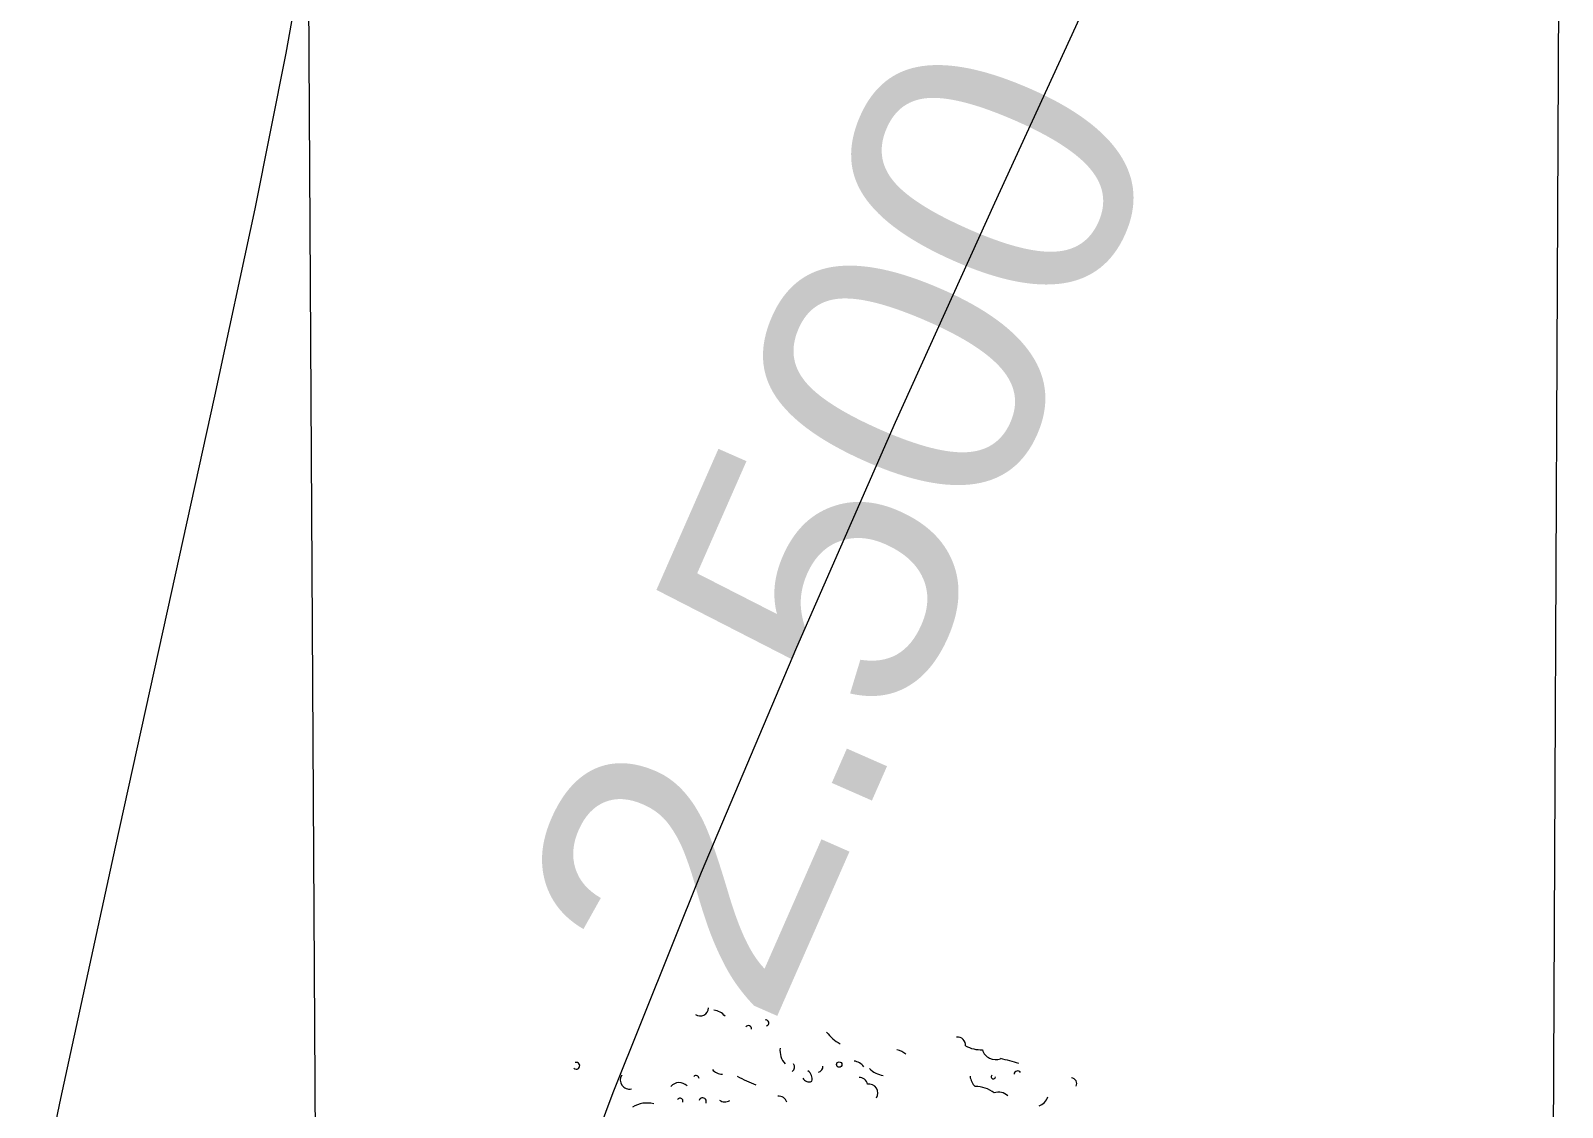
# Model space of a CAD drawing. Header units: millimetres. Extents: x -24439 to 198341, y -52871 to 149926.
# Drawn here: x 144179 to 147438, y 47430 to 49721 of the extents above; entities that cross this region are included whole.
import ezdxf

# ---------------------------------------------------------------- set-up
doc = ezdxf.new("R2010")
doc.units = ezdxf.units.MM
doc.linetypes.add('NET VAN', pattern=[1.06, 0.53, -0.53])
for name, color, linetype, lineweight in [('A-DETL-GENF-2', 9, 'NET VAN', 9), ('G-IMPT-1', 9, 'Continuous', 9), ('G-IMPT-6', 7, 'Continuous', 9)]:
    doc.layers.add(name, color=color, linetype=linetype, lineweight=lineweight)
doc.styles.add('Arial_1', font='arial_0.ttf', dxfattribs={"height": 600})

# ---------------------------------------------------------------- blocks, each defined once
blk = doc.blocks.new('NCV_TKCS_251209_TONG THE HIEN TRANG SAN DUONG - NCV_TKCS_HIEN TRANG_251209a_dwg_CX-1613001-TKCS_MB ĐỊNH VỊ CAO ĐỘ THIẾT KẾ')
at = {"layer": 'G-IMPT-1'}
blk.add_circle((-788, 6828.1), 9.72, dxfattribs=at)
for centre, radius, start, end in [((-406.1, 7015), 28.5, 11.551, 113.1588), ((-355.2, 7149.8), 131.2, 259.907, 287.029), ((-276.1, 7052.6), 49.6, 214.775, 307.279), ((-195.8, 6409.4), 606, 88.4214, 94.7615), ((18.4, 7000.5), 20.6, 348.835, 101.1636), ((-171.6, 6976.2), 13.2, 56.085, 188.855), ((-1079.8, 6894.1), 10.9, 301.385, 120.5422), ((-781.2, 7031.9), 134.5, 232.086, 259.305), ((-598.8, 6874.9), 62.6, 64.409, 97.6458), ((-272.9, 6949.2), 64.8, 204.793, 241.512), ((-270.9, 6798.4), 99.4, 67.659, 109.327), ((-252, 6944.8), 7.86, 155.489, 10.258), ((-205.1, 6853.5), 46.3, 61.258, 127.2143), ((-94.7, 6931.5), 47.8, 304.847, 359.861), ((-1318.3, 6879.2), 29.3, 252.298, 14.762), ((-1258.4, 6826.2), 59.6, 55.747, 100.7172), ((-1133, 6857.6), 10.5, 6.339, 163.2699), ((-731.9, 6807.1), 48.9, 52.34, 100.8761), ((-641.4, 6917), 81.8, 240.65, 279.786), ((-938.1, 6834.2), 68.1, 189.101, 240.29), ((-862.2, 6799.3), 21.9, 301.129, 19.563), ((-698.3, 6777.4), 29, 25.707, 108.6257), ((-657.3, 6762.5), 31.3, 341.801, 118.5875), ((-957.4, 6768.3), 20.9, 325.345, 49.843), ((-879.6, 6762.2), 24.6, 223.746, 309.893), ((-897.6, 6742.7), 33.7, 1.2059, 73.604), ((-1188.7, 6717.7), 43.6, 234.981, 288.758), ((-1004.5, 7316.7), 643.7, 259.436, 265.952), ((-1259.8, 6633.4), 11.4, 20.151, 149.4583), ((-952.3, 6630.5), 29.9, 32.734, 113.8693), ((-1301.3, 6566.6), 38.3, 60.915, 157.1357), ((-1213.7, 6562.7), 13.1, 352.604, 179.2281), ((-1146.4, 6613.2), 30.3, 247.626, 321.861), ((-1679.2, 6555.1), 12.1, 243.662, 126.7256), ((-1484.7, 6560.8), 32, 162.574, 300.105), ((-1291, 6541.5), 10.3, 354.807, 174.8074), ((-1373.9, 6410.4), 94.8, 92.1328, 139.7512)]:
    blk.add_arc(centre, radius, start, end, dxfattribs=at)
blk = doc.blocks.new('NCV_TKCS_251209_TONG THE HIEN TRANG SAN DUONG - NCV_TKCS_HIEN TRANG_251209a_dwg-1612995-TKCS_MB ĐỊNH VỊ CAO ĐỘ THIẾT KẾ')
at = {"layer": 'G-IMPT-1', "flags": 128}
for points in [[(563602851.8, 1145093282.1), (563604167, 1145089083), (563606454, 1145082119), (563614466, 1145054358), (563616073, 1145049661), (563620134, 1145037512), (563624300, 1145023443), (563630510, 1145001852), (563634991, 1144986784), (563635712.5, 1144984469.9)], [(563619792.9, 1145026749.7), (563619612.5, 1145027034.7), (563619440.2, 1145027334.7), (563619279.9, 1145027648.7), (563619132.1, 1145027979.1), (563618996.3, 1145028329.1), (563618872.3, 1145028701.8), (563618759.5, 1145029100.4), (563618657.7, 1145029528.3), (563618566.4, 1145029988.6), (563618485.2, 1145030484.4), (563618413.7, 1145031016.2), (563618350.8, 1145031572.5), (563618295.6, 1145032139.4), (563618246.9, 1145032702.5), (563618203.7, 1145033247.7), (563618165, 1145033760.8), (563618129.5, 1145034227.7), (563618096.4, 1145034634.2), (563618064.5, 1145034970.3), (563618032.5, 1145035243)], [(563633795.4, 1144983892.4), (563632842, 1144987228), (563628322, 1145001121), (563621443.2, 1145024145.7), (563617911.8, 1145035632.8), (563612430, 1145053330), (563609036.9, 1145064493.7), (563606296.8, 1145072376.5), (563601696, 1145088856), (563597882, 1145088677), (563595394.2, 1145091035.9)], [(563619360.2, 1145030584.3), (563619336.7, 1145030929.2), (563619321.4, 1145031300.7), (563619315.6, 1145031698.9), (563619320.6, 1145032123.8), (563619337.7, 1145032575.3), (563619368.4, 1145033053.5), (563619413, 1145033556.3), (563619468.7, 1145034073.3), (563619532.1, 1145034592.1), (563619599.4, 1145035100.1), (563619667, 1145035585.1)]]:
    blk.add_lwpolyline(points, dxfattribs=at)
at = {"xscale": 0.5999999999997676, "yscale": 0.5999999999997676, "zscale": 0.5999999999997676, "rotation": 0.0005022315763634679}
blk.add_blockref('NCV_TKCS_251209_TONG THE HIEN TRANG SAN DUONG - NCV_TKCS_HIEN TRANG_251209a_dwg_CX-1613001-TKCS_MB ĐỊNH VỊ CAO ĐỘ THIẾT KẾ', (563620284.2, 1145029152.1), dxfattribs=at)
at = {"layer": 'G-IMPT-6', "insert": (563619181.8, 1145034381.9), "char_height": 600, "width": 2511.846, "attachment_point": 2, "rotation": 83.0378, "line_spacing_factor": 0.941778, "style": 'Arial_1'}
blk.add_mtext('2.500', dxfattribs=at)
blk = doc.blocks.new('NCV_TKCS_251209_TONG THE HIEN TRANG SAN DUONG - NCV_TKCS_251209_TONG THE HIEN TRANG SAN DUONG-1605292-TKCS_MB ĐỊNH VỊ CAO ĐỘ THIẾT KẾ')
at = {"rotation": 343.2379237072182}
blk.add_blockref('NCV_TKCS_251209_TONG THE HIEN TRANG SAN DUONG - NCV_TKCS_HIEN TRANG_251209a_dwg-1612995-TKCS_MB ĐỊNH VỊ CAO ĐỘ THIẾT KẾ', (-869777547.7, -933796958.8), dxfattribs=at)

msp = doc.modelspace()

# ---------------------------------------------------------------- block references
at = {"layer": 'A-DETL-GENF-2'}
msp.add_blockref('NCV_TKCS_251209_TONG THE HIEN TRANG SAN DUONG - NCV_TKCS_251209_TONG THE HIEN TRANG SAN DUONG-1605292-TKCS_MB ĐỊNH VỊ CAO ĐỘ THIẾT KẾ', (26103.5, 9888.2), dxfattribs=at)

doc.saveas('drawing.dxf')
